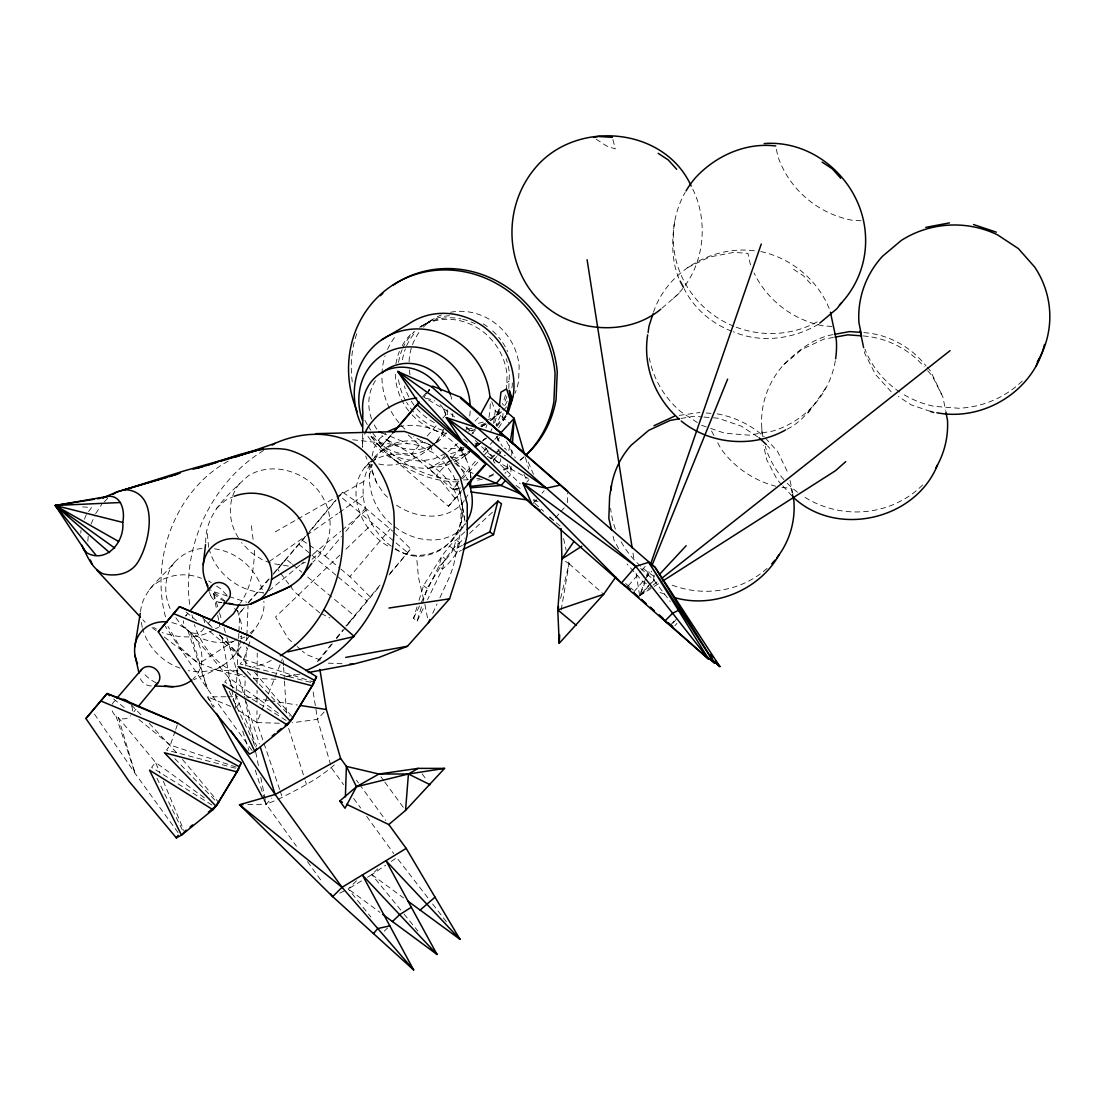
<?xml version="1.0" encoding="UTF-8"?>
<svg xmlns="http://www.w3.org/2000/svg" width="1105" height="1105" viewBox="0 0 1105 1105"><rect width="100%" height="100%" fill="white"/><g stroke="black" fill="none" stroke-linecap="round" stroke-linejoin="round"><path stroke-width="0.75" stroke-dasharray="5 3.75" d="M279.648 789.481L256.913 722.573L256.968 710.695M257.009 702.214L257.064 690.321M257.092 683.539L257.23 652.986M362.689 433.837L362.62 447.263A45.333 28.481 -30.2 0 1 364.374 434.624M391.336 546.271C366.073 527.762 353.531 488.88 371.694 461.559M567.307 502.678L567.666 492.802M506.504 390.203L507.071 375.23A58.731 54.642 54.8 0 0 419.596 327.246M508.811 388.477L509.377 373.545A58.551 54.49 54.8 0 0 506.09 358.683M512.333 382.924L512.223 385.894A58.275 54.269 54.9 0 1 511.587 389.084M268.404 700.46L244.523 696.716L245.255 677.904M245.711 665.928L246.443 647.116M246.705 640.278L246.843 636.853M246.898 635.14L248.031 606.065M235.406 708.333L238.846 633.331M238.915 631.632L239.785 612.874L243.97 607.764M511.118 466.476L510.745 474.432L508.604 476.877M511.643 455.357L512.209 446.945M80.789 533.176L80.997 530.248M87.834 541.284L88.276 535.096M254.468 550.318C254.15 568.619 251.139 587.694 240.434 602.971M507.72 464.086L507.167 470.882L504.971 473.382M205.737 542.887C204.729 513.576 228.625 493.838 248.335 475.758C263.432 466.407 282.631 467.153 298.309 474.694C332.039 490.51 342.149 536.629 312.895 562.031M391.612 524.433C373.255 509.143 365.299 484.101 371.211 460.978M654.132 575.07L653.552 579.711L639.657 595.761L635.651 570.166M493.562 423.408L495.289 410.701L491.131 400.134M674.685 221.511C671.674 240.918 671.384 261.415 679.409 279.662M508.853 450.495L509.681 445.412M561.188 610.029L569.075 563.743L567.984 558.702M372.123 456.13L373.863 448.243L379.554 438.726L385.686 433.478M369.346 476.158L372.081 464.307M140.542 611.59C142.448 590.277 161.952 577.791 174.369 562.5C181.855 554.337 192.146 548.909 203.292 548.398M560.608 598.385L569.075 563.743L561.906 558.992M240.628 640.209C237.257 663.456 211.925 671.108 193.748 679.755M241 638.745L241.746 635.789L234.605 640.444M494.695 422.787L498.783 409.168M417.027 606.907L413.532 618.33L417.165 621.024L427.041 588.316L445.384 558.923L453.105 548.757A16.796 2.859 -53 0 1 459.68 542.638L464.597 538.066M419.016 600.374L423.505 585.691L441.807 556.229L449.542 546.063A16.796 2.832 -53 0 1 456.103 539.944L465.937 530.801M653.456 312.273C667.185 270.518 714.659 243.791 757.657 251.305M175.184 731.013L170.336 745.06L166.496 750.019L235.476 768.224M175.723 729.452L177.877 723.209M658.511 583.716L639.657 595.761L645.859 577.846M646.411 576.216L649.229 568.067M310.602 682.338L240.144 663.995L243.708 659.354L247.686 648.069M248.252 646.453L250.531 640.016M238.266 710.225L256.913 722.573L261.374 711.427M262.009 709.838L282.369 658.898M651.798 586.161L639.657 595.761L644.837 583.012M647.42 576.644L650.652 568.674M84.381 519.184L86.452 514.46L93.331 505.123M91.052 524.088L95.002 515.11M432.732 613.316L437.027 603.993M439.901 597.764L449.928 575.995L453.478 565.815L461.213 528.535L462.056 503.88L459.183 489.045L453.091 474.957L444.196 462.608L433.132 452.843L420.674 446.337L405.618 432.566M413.532 618.33L438.837 566.216L441.807 556.229L445.384 558.923L442.442 568.923L427.58 599.573M417.165 621.024L424.596 605.706M490.592 431.654L492.057 428.712M174.369 562.5C164.051 575.525 163.512 593.689 170.115 608.51M239.357 483.769C226.58 499.833 227.962 523.563 239.785 539.737M371.349 460.923C341.031 485.219 360.009 532.61 390.562 547.376M374.664 459.984C384.913 440.37 411.93 436.516 430.729 445.177M250.973 634.049C258.639 624.919 265.297 613.607 263.874 601.258M464.404 500.51C448.022 522.983 413.574 518.784 393.753 503.134M465.233 499.17L468.561 493.825M395.01 549.199C427.649 567.763 467.871 541.754 462.056 503.88L465.523 524.253M451.227 541.809L465.84 522.831M498.645 427.815L507.886 413.56M95.665 513.618L101.784 504.363M673.373 298.322C703.954 271.72 710.294 222.892 691.979 187.546M787.105 429.251C805.2 420.093 815.697 402.441 826.844 386.308M808.142 412.994L813.211 405.797M389.126 574.959L410.673 548.936L393.905 532.389M505.938 415.618L501.656 421.654L503.618 420.149M444.873 455.564L439.983 462.249L428.685 468.327A71.466 66.134 54.4 0 1 367.219 435.315M505.565 415.839L496.808 426.544M232.533 657.668L244.827 641.922M245.849 640.61L249.937 635.361M458.851 481.228L452.553 489.266L428.685 468.327L452.152 460.647M460.923 478.576L476.821 459.5M236.415 707.034L241.484 700.584M391.419 434.527L380.272 447.511L448.464 506.256L461.697 490.551M318.53 660.997L332.343 643.842M336.597 638.566L346.155 626.687M347.219 625.361L380.286 585.388M317.259 661.674L332.149 643.193M336.403 637.917L342.785 629.988M497.416 440.273L499.501 437.691M379.954 585.139L345.976 626.038L354.664 616.12L303.184 573.315M425.798 394.692L423.795 397.109L448.409 411.709L455.937 418.215M426.806 393.477L429.804 389.83M133.816 711.827L135.998 709.189M208.058 623.69L210.199 621.12M273.778 573.15L305.381 536.339L268.874 561.81M309.773 531.091L336.155 499.612M273.197 574.393L305.629 536.491M306.72 535.193L336.182 500.026M337.274 498.714L342.73 492.208L365.424 508.051L392.717 531.201M309.469 545.262L325.119 555.967L341.459 536.533M345.81 531.367L365.424 508.051M370.065 596.769L349.926 576.617L390.314 528.839M389.83 573.509L410.673 548.936M380.272 447.511L391.598 434.61M187.781 613.537L185.599 616.065A11.078 9.793 36.9 0 1 189.894 613.247M422.593 396.888L429.265 389.195M426.35 393.642L429.583 389.927M491.67 458.782L499.184 450.108M493.396 460.315L496.725 456.476M497.83 455.205L501.159 451.365M526.726 482.153L528.977 479.556M533.19 503.369L536.491 499.571M541.975 493.231L544.171 490.703M555.635 517.72L559.848 512.844M560.912 511.629L565.138 506.753M628.344 585.788L640.776 571.437M641.908 570.125L645.306 566.216M633.938 591.769L651.77 571.188M670.707 624.96L675.017 619.988M673 623.096L677.434 617.971M674.851 625.817L676.992 623.344M248.155 602.639L269.316 578.288M244.233 607.75L239.785 612.874L234.453 608.606M248.694 602.612L272.092 575.677M387.164 439.79L411.599 454.017L422.759 441.199M427.221 436.061L436.144 425.812M442.829 418.118L448.409 411.709M483.327 452L489.004 445.688M454.887 498.148L436.42 475.412L451.033 458.865M452.166 457.594L464.528 443.602M490.054 458.879L494.57 454.127M448.464 506.256L461.006 492.264M324.152 711.993L317.522 719.327L292.148 722.78M484.612 454.777L491.048 447.705M462.539 478.741L478.092 461.918M247.852 804.578L266.208 804.205L271.789 798.114M490.178 444.417L493.673 440.605M494.847 439.334L499.515 434.251M471.904 433.837L476.296 429.085M639.657 595.761L650.127 584.504M651.287 583.247L655.942 578.246M277.99 799.426C298.157 789.163 319.483 778.763 336.1 763.279M475.053 421.102L478.341 417.621M342.73 492.208L339.456 495.675L394.747 541.837M458.092 483.424L452.553 489.266L460.937 490.468M104.243 501.85L107.82 498.189M372.482 459.818L378.131 454.224M356.487 880.809L348.268 888.959L370.907 916.998M495.689 453.022L499.046 449.707M367.413 877.301L371.819 874.608L377.717 868.806M762.92 436.668A93.165 88.469 10.4 0 1 783.873 364.54C797.589 350.838 813.708 337.895 833.28 334.553M339.746 555.152L275.559 616.991L288.212 638.676L295.905 645.431M345.92 549.213L371.846 524.24M384.291 931.142L387.62 927.979M469.515 533.494L492.858 511.781M427.649 449.804L431.42 446.406M432.663 445.274L437.691 440.729M486.78 437.967L482.996 440.232M216.345 508.466L225.544 500.261L232.727 496.96M149.41 589.545C162.021 575.042 183.913 571.202 201.386 578.302M448.008 451.862L457.47 443.588M662.033 308.171L680.114 292.48M374.25 457.429C385.604 444.238 404.596 440.481 420.674 446.337M312.066 559.24L321.113 551.409M250.034 633.124L255.062 628.786M475.993 446.517L482.125 441.268M483.355 440.218L485.813 438.119M477.263 445.702L480.053 443.312M475.896 446.669L479.791 443.34M364.581 467.636C396.543 435.287 453.022 466.338 459.804 506.615C468.852 542.113 424.182 570.498 395.438 548.494M783.873 364.54L802.009 349.304L823.847 339.152L833.446 337.426M268.985 590.802L303.502 562.155M312.798 554.448L340.685 531.312M342.011 530.207L365.921 510.372M463.188 527.099C445.011 546.505 413.27 542.085 394.264 526.256M454.293 461.697L461.545 458.34L469.887 451.683M476.959 446.047L480.274 443.395L475.385 445.909M482.388 441.116L485.841 438.381M653.152 585.098L657.199 581.907M484.101 424.748L481.739 426.585L485.938 423.892L480.067 426.641M490.758 420.149L495.979 416.088A57.778 53.869 54.9 0 0 502.181 411.322M476.02 428.533L470.675 431.765M429.61 447.829L431.931 446.075M506.794 382.717L509.087 381.018M447.898 455.688L443.713 458.616L446.848 458.299M306.858 535.207L337.799 513.535M339.207 512.554L363.117 495.813M400.866 910.161L371.819 874.608L385.686 865.201M391.225 861.43L396.764 857.66L430.536 901.293M201.745 661.798L233.169 641.37M263.612 450.495C211.732 481.96 181.22 546.768 189.95 606.769M361.515 880.892L348.268 888.959L379.996 912.371M431.751 320.036L420.839 326.583A58.551 54.49 54.8 0 1 460.978 318.875M228.127 461.213C174.742 490.288 149.603 560.926 165.93 618.399M275.269 531.85L296.237 519.903M297.728 519.046L335.174 497.72M336.68 496.863L363.628 481.518M453.616 459.887L471.089 450.73M475.578 444.362L478.272 442.967M271.264 660.403L265.214 663.511L252.341 667.406M339.76 893.144L345.437 890.354M462.401 545.331L453.243 549.82A16.796 2.832 -53 0 1 438.837 566.216L442.442 568.923A16.796 2.859 -53 0 0 456.862 552.541L461.448 550.304M687.642 267.59L709.631 256.982L733.941 252.368L747.947 253.363L750.226 263.846A97.047 94.726 8.3 0 0 751.386 266.913M213.914 629.491C198.527 639.657 178.913 638.082 162.145 632.571M215.461 628.759L218.555 627.267M486.172 420.674L495.979 416.088M472.001 449.997L456.296 457.373L448.423 458.147M480.91 425.163L486.269 422.649M445.398 453.561L434.016 458.865L419.914 461.116L405.466 459.514A58.593 54.159 54.3 0 1 369.443 434.016M818.46 324.207C793.045 339.276 760.765 343.475 733.25 331.707M474.846 444.03L476.918 443.064M450.108 463.644L445.895 465.606L428.685 468.327M493.769 473.907L489.57 475.841A108.124 100.638 54.8 0 1 486.421 476.725M503.369 469.501L510.455 466.241M488.645 477.18L494.267 474.598M503.783 470.219L511.118 466.849M300.892 564.241L309.276 560.497M241.594 638.441L244.702 637.06M223.528 665.431L212.34 670.334L199.729 672.061L188.209 670.707M263.722 799.661L266.208 804.205L276.526 800.02M463.368 448.837L457.083 450.868L463.644 449.031M450.688 453.727L465.951 448.989M285.38 676.771L294.883 674.257M286.775 676.688L299.883 674.091M679.257 415.383L699.948 412.497M681.122 418.477L693.747 416.254L702.269 416.944M460.716 487.954L452.553 489.266L460.909 488.576M233.818 641.397C211.221 646.674 186.441 635.043 174.424 615.582M399.002 426.751C431.295 419.002 469.003 443.948 470.854 477.802M226 696.772L207.464 696.827L213.251 707.407M227.685 696.758L237.782 696.73M164.3 637.033L197.104 662.309L217.865 670.362L239.412 670.776M256.913 722.573L280.38 723.264M328.296 663.152L343.241 663.774M253.542 678.263L275.863 679.285M82.585 506.933L91.121 507.388M861.071 220.793L851.541 220.144A98.911 97.723 -9.3 0 1 777.975 156.813L776.028 147.545M831.968 326.472L822.631 325.782A97.047 94.726 8.3 0 1 754.038 272.949M863.889 332.633C887.992 334.138 911.252 346.942 926.045 365.962M863.185 335.961C886.307 337.647 909.277 349.07 924.194 366.915M706.206 412.994L710.998 413.367M717.228 413.864C734.535 416.944 751.276 424.983 764.246 436.876M703.982 417.068L711.952 417.704M713.457 417.828L718.015 418.187L741.206 426.102L759.052 437.746M781.995 487.485L791.111 488.244L792.147 493.037M214.494 548.84C237.796 551.699 258.308 570.553 263.197 593.551M352.688 439.776L395.079 444.514M288.336 566.078L272.106 563.453M263.584 592.57C238.763 591.479 215.378 573.039 209.121 548.909M533.107 500.758L538.149 501.477M218.873 602.225L222.091 602.708M270.103 700.722L297.383 705.004M217.865 670.362L245.269 676.951M227.478 596.078L213.168 591.534L216.387 608.454M229.067 596.576L246.567 602.142M209.632 631.411L243.708 659.354L314.469 682.324M236.194 767.091L170.336 745.06L138.678 719.314M760.765 251.526C792.05 258.363 818.846 280.808 830.131 310.919M731.717 331.182C711.689 323.53 693.747 308.143 684.188 288.792M930.493 411.405L911.045 404.803L898.268 396.446M701.578 425.301L708.664 427.718M659.961 592.487L666.122 594.614M270.504 562.887L262.562 559.986L251.056 552.486L241.512 542.624M180.143 668.152C162.476 662.102 147.6 647.019 142.697 628.883M320.395 660.044L306.154 654.422L302.314 651.052M242.478 675.031C218.942 668.29 201.663 647.24 194.37 624.574M381.86 432.87L407.69 443.506M230.752 706.413L207.464 696.827L214.329 706.73M473.189 473.41L467.042 470.758L450.619 456.241M533.508 499.474L536.602 500.814M321.182 613.551L329.939 617.957M487.333 456.393L528.204 478.396M153.65 627.433L156.482 629.146M212.008 805.062L151.634 767.381L155.515 762.367L118.401 717.67L116.011 716.137A10.884 9.462 36.3 0 1 111.812 709.175M286.112 720.405L224.743 681.978L228.376 677.268L190.309 632.129L187.878 630.582A11.078 9.793 36.9 0 1 183.61 620.761M646.328 583.647L642.226 580.995L627.018 564.006M208.624 580.94L211.262 582.653M216.511 586.064L220.461 588.634L228.086 596.479M697.379 422.566L681.15 411.985A94.864 91.052 20.5 0 1 649.312 358.048M596.148 139.161L606.548 145.971L615.292 148.913L612.75 138.899M793.583 269.316L803.57 275.863L811.885 285.104M302.356 540.4L308.046 544.282M278.501 713.333L228.376 677.268L232.865 688.222M549.503 517.251L561.078 526.795M516.118 485.482L522.996 490.482M204.37 797.81L155.515 762.367L160.073 773.348M371.819 874.608L403.574 897.923M423.505 585.691L427.041 588.316M449.542 546.063L453.105 548.757M151.993 627.543L156.095 630.706M225.144 601.134L213.168 591.534L219.052 611.258M113.622 698.926L125.487 708.581M186.054 612.073L196.538 620.665M291.306 563.44L286.029 559.047L277.659 569.255L279.662 571.934M292.632 564.545L301.858 572.224M319.732 612.819L294.662 591.99L289.662 585.305M325.119 555.967L339.484 567.915M340.782 569.006L349.926 576.617M298.792 544.213L310.602 554.047M311.914 555.138L336.845 575.885M338.158 576.976L367.012 601.01M396.073 542.942L407.911 552.832M411.599 454.017L436.42 475.412M465.992 426.903L473.52 433.422M463.741 438.975L470.178 444.541M640.665 568.467L653.552 579.711L670.238 601.576M625.651 583.468L629.477 586.81M630.748 587.929L633.289 590.167M297.19 646.549L301.03 649.92M475.357 440.536L520.275 483.838M569.075 563.743L603.675 594.269M197.104 662.309L180.115 647.295L167.988 626.355M534.875 503.383L539.848 507.858M541.091 508.977L543.577 511.214M549.793 516.809L553.522 520.165M495.289 410.701L509.004 423.118M454.625 462.885L466.973 474.073M387.62 497.291L383.946 493.783L376.653 482.857L365.672 456.006M202.477 617.654L212.188 627.46M219.453 634.823L250.269 667.13M206.483 621.659L210.088 625.306M219.688 635.03L243.708 659.354M131.343 704.893L141.979 715.847M149.258 723.361L178.016 754.19M174.88 758.693L217.975 803.321M247.244 671.439L289.869 716.095M450.177 456.517L460.233 467.194L467.567 479.46M142.807 619.753L145.156 622.281M765.364 438.091L777.602 451.503L788.735 474.473M767.478 445.812L769.812 448.368M781.718 484.708L777.271 479.86L766.718 459.694L763.61 445.55M782.823 485.924L792.824 496.849M891.169 391.792L875.409 374.333L864.828 353.545L863.917 349.111M927.648 370.755L932.247 375.88L942.938 397.109L945.576 410.411M927.15 367.178L930.451 370.866L942.938 397.109M182.408 759.397L218.638 802.382M254.633 672.31L292.853 717.684M485.012 447.428L492.333 456.337M404.085 914.111L417.911 931.032M432.635 904.014L447.332 922.993M280.656 573.274L288.667 583.965M422.096 773.804L427.069 780.613M380.894 776.732L383.849 780.765M384.844 782.119L403.574 807.727M356.487 780.213L358.503 782.989M359.512 784.37L385.769 820.38M331.597 768.099L343.627 784.633M353.655 798.418L360.672 808.059M366.68 816.333L393.767 853.53M178.057 832.631L135.059 773.348L94.339 713.927M252.023 750.502L207.339 688.705L165.294 626.286M264.648 799.329L266.208 804.205L296.416 846.209M307.494 861.624L322.605 882.633M497.996 449.542L500.8 453.575M509.198 465.675L511.988 469.708M496.573 436.503L502.416 446.392M496.49 437.124L500.786 444.431M618.69 548.784L614.048 540.221L612.847 535.207M713.899 435.439L710.087 428.201L724.714 433.201L749.024 435.163L772.92 431.033A94.864 91.052 20.5 0 0 835.366 360.506M717.725 442.677L720.778 448.464A94.699 90.279 14.8 0 0 775.738 486.241M506.587 441.323L515.262 457.857M523.936 474.404L527.886 481.932M156.938 778.196L183.513 832.286M229.205 691.274L255.932 747.063M443.699 409.389L446.517 415.604M460.619 446.752L466.269 459.21M528.19 462.042L533.494 474.349M430.011 445.329L433.132 452.843M163.333 781.18L184.19 831.319M235.448 694.479L256.664 746.137M376.653 482.857L372.385 471.089L371.832 464.349M209.549 592.404L210.599 595.415M280.2 791.111L282.41 797.63M187.878 630.582L207.339 688.705L190.309 632.129A11.078 9.793 36.9 0 0 204.066 627.93M116.011 716.137L135.059 773.348L118.401 717.67A10.884 9.462 36.3 0 0 130.528 715.764M242.713 731.082L248.984 750.571M255.241 770.075L264.123 797.7M142.2 627.322L140.943 619.463M288.654 728.402L304.883 779.398M305.394 781.055L306.444 784.343M246.056 701.606L259.33 743.969M208.624 547.307L207.091 531.16M237.368 610.499L241.277 623.151L241.512 629.477M219.536 612.888L221.981 621.107M223.942 627.681L226.401 635.9M226.884 637.544L244.523 696.716M525.428 457.47L528.729 468.879M423.712 599.753L418.436 577.321L416.544 556.022M330.657 764.853L317.522 719.327L313.005 690.957M191.952 614.863L192.767 618.096M790.061 480.537L792.865 493.41M563.619 538.549L566.161 550.304M244.868 698.401L254.357 745.419M255.711 752.132L258.75 767.257M260.794 777.326L266.208 804.205M424.873 604.366L427.787 619.325M217.685 615.223L218.652 620.306M218.97 622.005L220.586 630.458M221.87 637.226L231.539 688.014M231.857 689.7L234.108 701.551M459.183 489.045L465.467 524.35M632.985 553.108L634.325 561.644M251.374 525.718L253.432 542.127M283.212 660.693L283.529 665.79M283.626 667.489L284.358 679.354M284.468 681.053L286.457 713.291M470.799 477.636L470.412 471.048L470.785 477.913M761.87 428.505L761.884 436.157M224.688 601.41A35.719 31.921 37.2 0 1 210.475 589.725M151.316 685.915A10.553 9.227 36.5 0 1 139.755 676.495M171.828 622.612A35.139 30.885 36.7 0 1 199.756 646.549A35.139 30.885 36.7 0 1 193.14 678.898M156.109 682.821A35.139 30.885 36.7 0 1 143.015 672.558M203.914 620.098A11.078 9.793 36.9 0 1 204.687 622.75M221.566 602.474A10.732 9.544 37.1 0 1 209.853 592.846M432.11 446.047A44.628 41.175 54.2 0 1 409.14 454.1L398.132 452.898A44.628 41.175 54.2 0 1 370.658 433.45M447.111 409.637A44.628 41.175 54.2 0 1 447.276 416.157M443.547 431.572A44.628 41.175 54.2 0 1 433.312 445.066M440.066 404.623A45.333 28.481 -30.2 0 1 445.591 415.093M443.671 429.168A45.333 28.481 -30.2 0 1 432.456 445.467M431.309 446.6A45.333 28.481 -30.2 0 1 407.579 461.324L396.847 464.28A45.333 28.481 -30.2 0 1 377.44 463.617M425.812 398.353A45.333 28.481 -30.2 0 1 434.845 401.032M112.351 704.147A10.884 9.462 36.3 0 1 115.5 700.39M131.592 706.054A10.884 9.462 36.3 0 1 132.448 711.233M470.178 411.06A58.593 54.159 54.3 0 1 469.473 417.621M467.028 427.096A58.593 54.159 54.3 0 1 465.205 431.558M431.42 445.729A44.31 40.926 54.3 0 1 415.052 449.721L404.112 448.52A44.31 40.926 54.3 0 1 381.999 435.619M376.833 429.21A44.31 40.926 54.3 0 1 373.545 423.505M371.612 418.975A44.31 40.926 54.3 0 1 376.211 379.485M450.288 394.333A44.31 40.926 54.3 0 1 452.387 402.303M452.843 413.615A44.31 40.926 54.3 0 1 452.456 416.778M446.213 432.732A44.31 40.926 54.3 0 1 435.398 443.464M490.261 403.767A71.466 66.134 54.4 0 1 488.686 418.505M486.987 424.817A71.466 66.134 54.4 0 1 485.91 427.884M477.512 443.298A71.466 66.134 54.4 0 1 474.556 447M469.736 451.973A71.466 66.134 54.4 0 1 461.545 458.34M464.183 447.553A69.242 64.366 54.7 0 1 443.713 448.05M429.32 444.431A69.242 64.366 54.7 0 1 413.684 436.282M404.886 429.127A69.242 64.366 54.7 0 1 390.203 409.679M389.457 408.215A69.242 64.366 54.7 0 1 381.916 375.465M381.957 373.863A69.242 64.366 54.7 0 1 385.079 355.879M387.524 349.484A69.242 64.366 54.7 0 1 396.474 335.091M446.752 433.45A58.731 54.642 54.8 0 1 409.886 412.386M408.809 411.06A58.731 54.642 54.8 0 1 395.3 370.451M395.935 363.904A58.731 54.642 54.8 0 1 399.43 351.376M402.234 345.603A58.731 54.642 54.8 0 1 413.242 331.997M505.468 395.024A58.731 54.642 54.8 0 1 502.153 404.223M499.916 408.505A58.731 54.642 54.8 0 1 487.443 422.953M486.186 423.919A58.731 54.642 54.8 0 1 483.589 425.729M505.372 455.661A3.785 2.017 78.7 0 1 504.267 455.149M504.336 448.202A3.785 2.017 78.7 0 1 506.38 450.08M500.593 458.782A3.702 3.135 -34.3 0 1 497.913 463.34A3.702 3.135 -34.3 0 1 493.686 461.116A3.702 3.135 -34.3 0 1 497.098 456.959M482.484 479.114A108.456 100.9 54.8 0 1 474.335 480.744M457.76 481.918A108.456 100.9 54.8 0 1 369.042 433.326M524.157 456.779A108.456 100.9 54.8 0 1 519.115 461.103M479.984 478.189A108.124 100.638 54.8 0 1 476.697 478.769M468.437 479.694A108.124 100.638 54.8 0 1 463.478 479.929M458.506 479.902A108.124 100.638 54.8 0 1 371.708 431.502M370.797 430.163A108.124 100.638 54.8 0 1 368.145 426.047M367.302 424.638A108.124 100.638 54.8 0 1 364.871 420.342M352.302 381.929A108.124 100.638 54.8 0 1 356.86 333.309M523.908 457.042A108.124 100.638 54.8 0 1 518.756 461.172M473.064 429.914A58.551 54.49 54.8 0 1 468.451 431.102M442.843 430.246A58.551 54.49 54.8 0 1 414.693 413.146M413.56 411.889A58.551 54.49 54.8 0 1 406.585 402.372M405.742 400.908A58.551 54.49 54.8 0 1 398.173 377.067M398.56 362.274A58.551 54.49 54.8 0 1 402.04 349.774M402.676 348.31A58.551 54.49 54.8 0 1 414.624 331.514M462.581 319.235A58.551 54.49 54.8 0 1 475.164 323.751M506.85 396.433A58.551 54.49 54.8 0 1 503.024 405.328M499.612 410.784A58.551 54.49 54.8 0 1 489.791 421.129M483.244 422.041A57.778 53.869 54.9 0 1 477.139 423.533M410.01 374.775A57.778 53.869 54.9 0 1 409.306 369.913M409.071 361.736A57.778 53.869 54.9 0 1 419.375 331.942M423.381 327.135A57.778 53.869 54.9 0 1 441.489 314.911M450.591 312.259A57.778 53.869 54.9 0 1 519.17 366.349L518.59 381.087A57.778 53.869 54.9 0 1 514.944 393.449M506.573 406.833A57.778 53.869 54.9 0 1 503.327 410.245M472.028 428.353A58.275 54.269 54.9 0 1 465.702 429.293M434.306 422.635A58.275 54.269 54.9 0 1 415.19 406.654M414.168 405.314A58.275 54.269 54.9 0 1 409.596 398.297M408.781 396.819A58.275 54.269 54.9 0 1 404.347 385.99M402.455 359.829A58.275 54.269 54.9 0 1 405.342 348.89M406.557 345.934A58.275 54.269 54.9 0 1 416.212 331.445M420.853 327.121A58.275 54.269 54.9 0 1 450.025 315.643M483.161 323.862A58.275 54.269 54.9 0 1 488.769 327.688M492.678 330.947A58.275 54.269 54.9 0 1 500.717 339.788M502.678 342.564A58.275 54.269 54.9 0 1 507.637 351.514M507.195 401.253A58.275 54.269 54.9 0 1 502.112 409.389M500.123 411.847A58.275 54.269 54.9 0 1 490.744 420.301M1022.277 381.018A95.541 91.687 -0.9 0 1 958.767 408.256L934.208 406.336A95.541 91.687 -0.9 0 1 901.072 392.883M899.705 391.985A95.541 91.687 -0.9 0 1 864.911 349.194M922.634 484.957A93.165 88.469 10.4 0 1 803.073 496.186M797.479 492.25A93.165 88.469 10.4 0 1 784.992 480.868M783.859 479.611A93.165 88.469 10.4 0 1 765.254 446.365M817.189 321.873A96.467 94.049 20.1 0 1 735.433 326.9M733.886 326.279A96.467 94.049 20.1 0 1 685.183 192.381M767.077 568.357A92.668 86.812 20.7 0 1 669.312 584.075M654.132 576.34A92.668 86.812 20.7 0 1 643.11 568.357M640.568 566.147A92.668 86.812 20.7 0 1 620.83 541.188M615.388 529.115A92.668 86.812 20.7 0 1 610.623 508.341M459.68 542.638L456.862 552.541L453.243 549.82L456.103 539.944L459.68 542.638M496.601 425.149A7.721 0.843 -54.8 0 0 502.333 417.925A7.721 1.492 -69.2 0 0 502.153 413.256A7.721 1.492 -69.2 0 0 498.01 421.337A7.721 0.843 -54.8 0 0 496.601 425.149"/><path stroke-width="1.5" d="M362.702 432.152L362.813 411.999A44.628 41.175 54.2 0 1 391.239 368.559A44.628 41.175 54.2 0 1 441.061 390.783M345.395 796.843L346.39 766.373L340.616 758.458L326.376 709.534L319.884 669.368M647.668 334.87C642.709 366.169 655.293 398.256 679.036 418.961M615.803 576.976L603.675 594.269L559.227 643.317L559.669 634.988M512.43 443.588L514.129 418.367L489.957 397.109A71.466 66.134 54.4 0 0 402.786 330.575A71.466 66.134 54.4 0 0 362.136 426.585M122.724 522.389C125.127 512.057 121.854 495.192 108.235 496.311L55.25 505.482L86.204 552.459C105.859 564.393 124.934 541.961 122.724 522.389L55.25 505.482L61.549 513.507M405.549 810.421L408.422 773.997L418.118 768.376L444.555 768.403L405.549 810.421L388.794 824.537L346.68 804.33M559.227 643.317L557.776 609.919L561.906 558.992L561.119 528.48M499.405 406.115L500.924 392.206L506.615 388.863L509.916 399.43L506.877 413.104M203.223 564.641L205.544 544.558M134.755 646.936L140.266 613.275M510.234 442.028L514.129 418.367L499.515 434.251M611.452 485.675L609.629 496.325L608.841 518.452L611.645 530.179M510.938 403.753L511.988 397.841L509.253 390.41L510.952 398.643L506.794 414.416M470.44 485.993L470.965 479.487M576.202 625.292L557.776 609.919L558.591 606.631M462.981 549.558L493.521 534.668L501.463 503.783L497.899 501.076L467.166 529.654M234.163 496.297C261.926 485.758 294.192 503.3 305.947 529.475C312.687 545.248 311.693 564.406 300.574 577.97C287.231 591.686 267.23 594.877 250.89 603.841L291.292 585.995M463.92 544.585L489.86 531.892L497.899 501.076M507.886 413.56L513.024 397.04A69.242 64.366 54.7 0 0 482.733 326.072A69.242 64.366 54.7 0 0 408.933 323.779L381.943 339.636M308.212 672.544L353.213 664.188L379.264 657.337L407.496 646.259L449.569 598.813L460.246 565.636L467.263 534.447L467.235 504.156L460.163 476.959L446.586 454.832L427.511 439.307L404.361 431.42L316.002 433.657M652.972 313.779L649.077 325.906A94.864 91.052 20.5 0 0 648.152 332.619M650.362 564.821L761.262 244.025M241.36 762.712L236.829 771.87L216 806.167L212.906 809.703L181.469 835.173L176.33 837.866L128.926 781.166L85.928 718.526L107.033 693.567L128.18 701.647L177.877 723.209L241.36 762.712L236.829 771.87L164.396 752.74L216 806.167L218.638 802.382L212.906 809.703L149.493 770.13L181.469 835.173L186.123 830.159M316.541 676.674L312.093 685.791L290.422 721.261L287.203 724.921L254.772 751.345L249.481 754.149L201.593 696.067L158.264 631.811L179.493 606.7L251.664 636.784L316.541 676.674L312.093 685.791L238.183 666.55L290.422 721.261L292.853 717.684L287.203 724.921L222.754 684.561L254.772 751.345L256.664 748.61M936.86 412.745C983.436 421.765 1033.451 391.06 1044.487 344.484M1036.076 366.473L1038.893 359.166M280.325 655.748C332.108 624.491 353.959 553.329 337.674 496.38C328.793 473.852 310.85 455.522 286.969 449.583C254.233 444.321 224.094 461.821 193.071 469.197M651.95 565.484L727.629 379.126M428.422 622.654L429.859 619.546M937.51 464.956C915.479 520.165 836.002 538.259 792.824 496.849M444.555 768.403L408.422 773.997L356.473 786.746L345.022 808.266L339.76 801.014L356.473 786.746L378.918 774.025L418.118 768.376M480.233 414.969L489.957 397.109M217.975 803.321L238.763 769.094M292.245 718.582L313.875 683.194M466.738 521.394C474.169 510.068 473.465 494.957 468.603 482.705M239.55 604.338L233.362 613.883L222.257 623.924M573.978 541.409L561.906 558.992L581.865 546.174M176.33 837.866L178.154 835.297M779.149 554.641C759.563 590.015 714.162 608.703 675.362 597.805M300.574 577.97L311.872 563.357M392.537 433.229L418.947 402.275M841.637 302.715L836.83 308.751L819.772 323.102M138.194 706.565L157.905 682.876M211.262 619.836L228.334 599.311A10.732 9.544 37.1 0 0 225.061 584.338A10.732 9.544 37.1 0 0 210.447 587.805M177.877 723.209L107.033 693.567L85.928 718.526M373.462 933.559L377.772 928.545L389.844 925.866M116.992 698.139L141.551 669.533M393.822 432.027L419.361 402.289M189.963 610.996L211.759 585.678M704.12 654.049L714.396 663L648.69 562.293L708.733 659.284L621.397 583.039L635.831 566.368L648.69 562.293L655.113 567.335L719.894 666.619L710.888 658.773M158.264 631.811L179.493 606.7L251.664 636.784M501.698 477.125L496.228 483.368L470.509 486.38M505.372 480.565L501.076 485.468L470.937 487.733M467.36 484.211L484.391 465.205M463.285 489.708L486.076 464.266L417.068 404.651M659.423 574.49L686.164 545.732M407.717 900.962L459.929 939.278L406.198 848.405L342.039 887.315L332.674 896.638L239.509 804.744L275.145 794.467L340.616 758.458M435.025 897.163L420.149 910.078M392.413 921.529L399.651 914.664L411.336 907.26M845.753 461.628L835.463 470.716L662.862 580.94M660.762 309.262C634.311 331.072 595.457 332.702 564.959 318.558L563.578 317.964C507.678 290.477 495.813 215.613 534.682 168.664C575.111 119.022 664.243 126.302 691.191 186.027M272.203 735.958L274.8 733.844M277.383 731.731L281.264 728.568M285.145 725.405L289.04 722.242M190.046 826.982L192.657 824.869M208.348 812.161L214.881 806.857M661.246 578.702L950.024 350.686M112.959 494.46L116.895 491.932L167.104 477.194L116.895 491.932L102.516 497.968L108.235 496.311M272.203 445.108L275.062 443.312C299.69 432.483 328.088 430.328 352.523 442.87C376.584 457.691 389.678 483.88 393.767 511.187C398.325 574.641 367.426 645.734 305.836 670.611M271.512 579.517L310.174 555.442M235.545 456.918L275.062 443.312M678.429 610.319L672.6 613.234L664.906 621.024L670.776 625.665M653.939 425.743L674.395 416.24M785.572 429.955C753.113 448.216 710.059 444.68 681.205 421.005M388.131 431.378L399.002 426.751M557.776 609.919L603.675 594.269M629.905 588.965L621.397 583.039L532.099 504.64L418.146 402.013L397.731 371.404L431.489 386.626L432.815 386.198L460.978 397.399L486.573 419.555L489.073 423.795M180.087 473.189L168.733 476.697L176.869 474.28M198.03 467.968L202.919 466.517M206.165 465.55L217.561 462.152M220.82 461.172L263.142 448.561L184.038 470.91L124.879 489.612C160.543 491.532 150.239 544.71 136.592 564.089C128.746 574.379 115.542 576.492 103.538 573.965C91.798 568.965 87.115 555.663 81.756 545.041M287.88 651.867L354.235 636.508L324.152 609.877M540.124 510.455L532.099 504.64L522.872 483.12L546.367 488.175L560.138 485.109L655.113 567.335L714.396 663L709.313 658.511M593.551 137.448L598.413 136.468L612.391 137.365M925.769 227.368L949.43 222.892M834.924 334.249L849.704 331.583L860.74 332.398M835.048 337.136L847.853 334.829L861.651 335.851M345.685 657.406L407.496 646.259M679.547 418.754L670.1 420.411L648.732 430.328L631.121 445.26A92.668 86.812 20.7 0 0 610.747 490.468M94.077 499.308L55.25 505.482L96.107 555.276M97.461 498.769L100.831 498.245M388.946 608.04L449.569 598.813M120.486 502.513L55.25 505.482L109.588 552.611M242.838 804.675L239.509 804.744L342.039 887.315L413.657 969.955L362.357 874.994L437.041 954.458L385.963 860.685L459.929 939.278L456.779 935.203M154.7 686.025L173.361 686.675M349.884 664.05L353.213 664.188M764.19 143.567C816.222 139.562 862.397 183.444 865.436 234.633A96.467 94.049 20.1 0 1 839.399 305.077M775.696 145.998C745.806 142.2 715.805 155.819 695.625 177.56A96.467 94.049 20.1 0 0 686.012 190.944M471.006 491.905L528.08 500.04M223.693 602.957L233.348 604.435M300.795 705.529L326.376 709.534M478.976 456.351L463.119 443.354L446.254 417.607L505.399 436.903L567.721 491.159M973.519 224.536L996.323 232.174M930.493 411.405L933.725 412.51M378.822 431.627L381.86 432.87M173.499 613.551L246.166 643.856L314.165 680.141M100.638 700.902L171.966 730.75L238.791 766.387M476.269 474.736L521.159 494.142M339.76 801.014L342.467 802.313M430.066 784.688L408.422 773.997L378.918 774.025L346.39 766.373L356.473 786.746M466.144 444.984L463.119 443.354L397.731 371.404L477.388 427.897L635.831 566.368L708.733 659.284L659.243 615.457M118.622 541.478L55.25 505.482L114.644 547.983M759.052 437.746L766.317 444.541M658.166 153.319L668.235 159.921L676.688 169.286M822.148 162.131L832.3 168.816L840.753 178.278M672.765 626.355L668.152 622.737M546.367 488.175L446.254 417.607L532.099 504.64M681.467 612.529L684.465 614.712M635.831 566.368L522.872 483.12L621.397 583.039M382.758 914.401L437.041 954.458L434.914 951.847M489.86 531.892L493.521 534.668M107.033 693.567L109.671 695.708M524.198 452.829L487.015 421.074L560.138 485.109M460.592 398.201L505.399 436.903M629.781 589.324L627.212 587.1L629.781 589.366M638.731 597.114L633.621 592.667L638.745 597.308M641.287 599.338L646.411 603.8M650.237 607.142L654.077 610.485M659.202 614.933L663.028 618.275M710.902 658.663L719.894 666.619L715.778 661.218M641.314 599.573L646.439 604.117M650.279 607.515L654.119 610.913M431.489 386.626L477.388 427.897M130.155 703.678L128.18 701.647A10.884 9.462 36.3 0 0 123.138 699.175M97.06 570.346L140.473 617.212M83.207 548.771L86.204 552.459M409.458 964.748L413.657 969.955L332.674 896.638L330.657 893.835M710.639 654.478L712.697 657.185M388.794 824.537L406.198 848.405M231 730.792L275.145 794.467L342.039 887.315M216.566 713.457L262.893 798.155M680.21 281.181L683.401 287.272M90.403 559.986L92.033 564.158M205.875 581.852L209.025 590.899M260.338 747.229L275.145 794.467M514.129 418.367L524.488 454.21M830.435 312.232L836.319 339.926A94.864 91.052 20.5 0 1 835.629 358.807M135.003 655.362L139.023 673.235M792.492 494.639L793.887 501.035A92.668 86.812 20.7 0 1 777.022 557.624M861.306 334.207L858.944 322.729A95.541 91.687 -0.9 0 1 882.384 256.374L901.224 240.489A95.541 91.687 -0.9 0 1 997.525 234.854L1018.354 248.57L1034.681 267.037A95.541 91.687 -0.9 0 1 1037.305 361.957M860.146 330.796L863.613 347.633M945.894 412.027L947.482 420.093A93.165 88.469 10.4 0 1 935.894 467.829M587.087 259.73L632.184 547.997M207.92 585.912A35.719 31.921 37.2 0 1 227.962 539.047A35.719 31.921 37.2 0 1 271.761 575.042A35.719 31.921 37.2 0 1 228.942 603.192M140.294 671.591A10.553 9.227 36.5 0 1 155.681 669.119A10.553 9.227 36.5 0 1 156.081 684.478M195.35 613.068A11.078 9.793 36.9 0 1 200.475 615.568M191.911 679.976A35.139 30.885 36.7 0 1 164.617 685.818M137.503 663.691A35.139 30.885 36.7 0 1 167.394 621.922M364.968 433.146A45.333 28.481 -30.2 0 1 416.751 398.118M362.551 420.522A58.593 54.159 54.3 0 1 403.284 347.357A58.593 54.159 54.3 0 1 470.205 406.046M382.371 372.675A44.31 40.926 54.3 0 1 450.288 394.333M357.219 411.709A108.456 100.9 54.8 0 1 426.364 271.678A108.456 100.9 54.8 0 1 555.083 373.711L553.909 401.474A108.456 100.9 54.8 0 1 525.358 455.633M380.41 295.698A108.124 100.638 54.8 0 1 382.827 293.405M393.145 285.2A108.124 100.638 54.8 0 1 496.808 281.002A108.124 100.638 54.8 0 1 557.252 372.026L556.064 399.706A108.124 100.638 54.8 0 1 526.381 454.846M774.964 560.166A92.668 86.812 20.7 0 1 771.732 563.799"/></g></svg>
